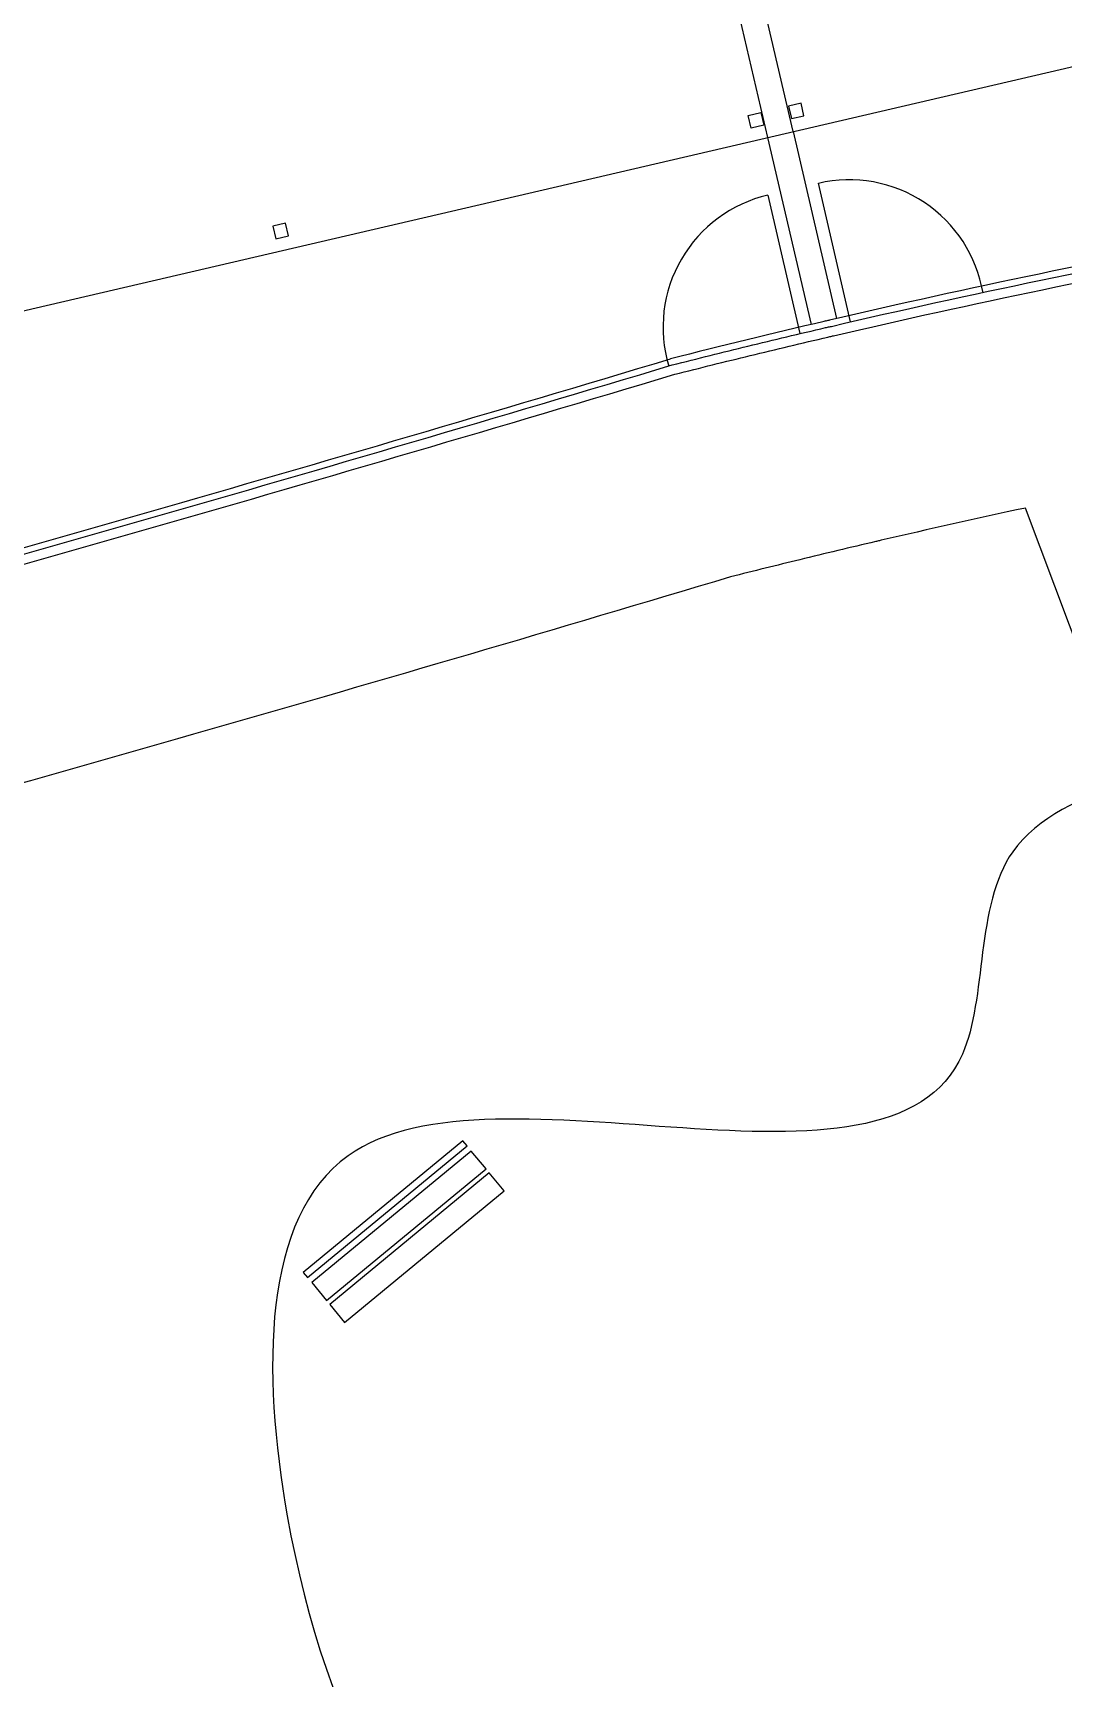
# Model space of a CAD drawing. Header units: millimetres. Extents: x 441061 to 442903, y 4515148 to 4515613.
# Drawn here: x 442313.313 to 442314.31, y 4515546.499 to 4515548.091 of the extents above; entities that cross this region are included whole.
import ezdxf

# ---------------------------------------------------------------- set-up
doc = ezdxf.new("R2010")
doc.units = ezdxf.units.MM
doc.linetypes.add('CONTINUA', pattern=[0])
doc.layers.add('01_mono BAJA', color=2, linetype='Continuous')
doc.layers.add('01_piscinas', color=254, linetype='Continuous')

# ---------------------------------------------------------------- blocks, each defined once
blk = doc.blocks.new('A$C6A825EFA')
at = {"layer": '01_mono BAJA', "color": 254}
for p, q in [((7.75, 0, 0), (7.75, 3, 0)), ((7.95, 0, 0), (7.95, 3, 0)), ((0, 0, 0), (15.7, 0, 0))]:
    blk.add_line(p, q, dxfattribs=at)
blk.add_lwpolyline([(3.965, 0.2), (3.865, 0.2), (3.865, 0.1), (3.965, 0.1)], close=True, dxfattribs=at)
at = {"layer": '01_mono BAJA', "color": 254, "elevation": 0}
for points in [[(7.64, 0.2), (7.74, 0.2), (7.74, 0.1), (7.64, 0.1)], [(8.06, 0.2), (7.96, 0.2), (7.96, 0.1), (8.06, 0.1)]]:
    blk.add_lwpolyline(points, close=True, dxfattribs=at)
blk = doc.blocks.new('A$C21391103')
at = {"layer": '01_piscinas'}
for p, q in [((146.31, 97.433), (146.061, 98.505)), ((145.921, 97.342), (145.671, 98.414)), ((151.278, 86.359, 0), (147.662, 95.992, 0))]:
    blk.add_line(p, q, dxfattribs=at)
for points in [[(78.519, 98.445), (89.04, 80.853), (89.159, 80.887), (95.126, 82.619), (101.626, 84.496), (106.217, 85.821), (112.127, 87.502), (116.224, 88.709), (116.66, 88.838), (128.554, 92.353), (131.628, 93.251), (131.67, 93.264), (136.85, 94.779, 0.005835), (144.93, 97.099, -0.002257), (145.516, 97.245, -0.002318), (146.117, 97.388, -0.000234), (146.132, 97.392, -0.000109), (146.161, 97.398, -0.024811), (152.684, 98.583, -0.026464), (159.712, 99.172, -0.005162), (161.088, 99.201, -0.022759), (169.41, 98.906), (174.437, 98.6), (190.391, 97.628)], [(78.444, 98.423), (89.005, 80.765), (89.18, 80.815), (95.147, 82.547), (101.647, 84.424), (106.238, 85.749), (112.147, 87.43), (116.245, 88.638), (116.682, 88.766), (128.575, 92.281), (131.649, 93.179), (131.692, 93.192), (136.871, 94.706, 0.005834), (144.95, 97.027, -0.002251), (145.534, 97.172, -0.002318), (146.134, 97.315, -0.000235), (146.15, 97.319, -0.000109), (146.178, 97.325, -0.024812), (152.694, 98.509, -0.026464), (159.714, 99.097, -0.005162), (161.089, 99.126, -0.022761), (169.405, 98.831), (174.432, 98.525), (190.389, 97.553)]]:
    blk.add_lwpolyline(points, format="xyb", dxfattribs=at)
at = {"layer": '01_piscinas', "elevation": 0}
for points in [[(146.007, 97.413), (145.67, 98.86)], [(145.865, 98.906), (146.202, 97.459)]]:
    blk.add_lwpolyline(points, dxfattribs=at)
blk.add_lwpolyline([(147.662, 95.992, 0.004391), (146.546, 95.742, 0.000109), (146.519, 95.736, 0.000253), (146.504, 95.732, 0.002322), (145.917, 95.592, 0.002118), (145.382, 95.459, -0.0058), (137.312, 93.142), (132.146, 91.631), (132.103, 91.619), (129.032, 90.721), (123.107, 88.97)], format="xyb", dxfattribs=at)
at = {"layer": '01_piscinas'}
for points in [[(143.343, 91.056), (143.311, 91.095), (142.076, 90.077), (142.108, 90.038), (143.343, 91.056)], [(143.49, 90.878), (143.375, 91.016), (142.141, 89.999), (142.255, 89.86), (143.49, 90.878)], [(142.281, 89.829), (142.395, 89.69), (143.63, 90.708), (143.515, 90.847), (142.281, 89.829)]]:
    blk.add_lwpolyline(points, dxfattribs=at)
for centre, radius, start, end in [((161.35, 32.297), 66.899, 97.44993, 103.13495), ((146.299, 97.482), 1.05, 9.6033, 103.112), ((145.909, 97.391), 1.05, 103.112, 196.6208), ((161.306, 32.476), 66.715, 103.17113, 104.22194), ((149.961, 81.057), 16.827, 103.0979, 103.2504), ((149.961, 81.057), 16.827, 103.1969, 103.2504), ((161.35, 32.297), 66.899, 103.13495, 103.15986), ((41.481, 442.094), 360.122, 285.35408, 286.69169)]:
    blk.add_arc(centre, radius, start, end, dxfattribs=at)
blk.add_spline([(148.452, 93.889, 0), (147.564, 93.332, 0), (147.175, 91.766, 0), (142.422, 90.979), (141.952, 88.193), (144.269, 84.718), (148.361, 86.492), (148.752, 89.377, 0), (149.322, 91.57, 0)], degree=3, dxfattribs=at)
at = {"layer": '01_piscinas', "rotation": 13.11204975353741}
blk.add_blockref('A$C6A825EFA', (138.122, 97.102, 0), dxfattribs=at)

msp = doc.modelspace()

# ---------------------------------------------------------------- block references
at = {"layer": '01_piscinas', "color": 6, "linetype": 'CONTINUA', "xscale": 0.125, "yscale": 0.125, "zscale": 0.125}
msp.add_blockref('A$C21391103', (442295.8154, 4515535.6321), dxfattribs=at)

doc.saveas('drawing.dxf')
